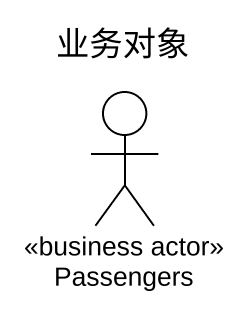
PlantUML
@startuml
title 业务对象
actor Passengers <<business actor>>
@enduml
